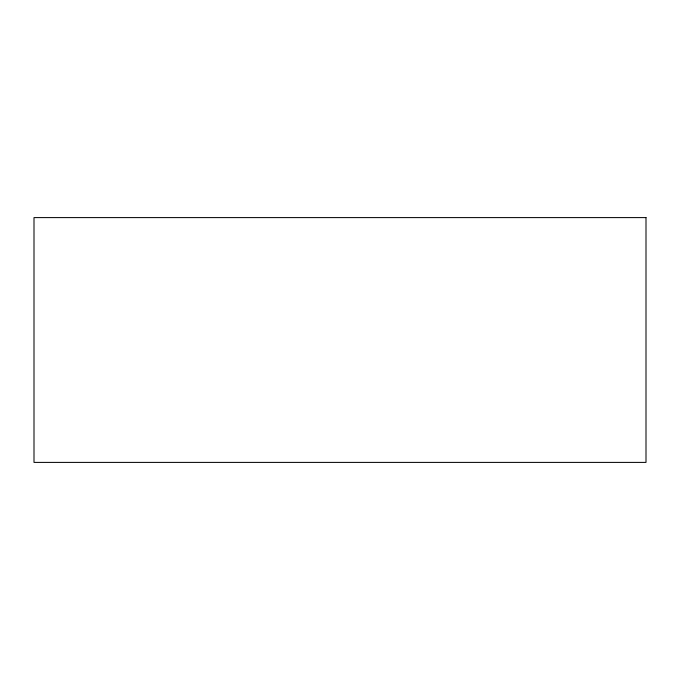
<?xml version="1.0" encoding="UTF-8"?>
<svg xmlns="http://www.w3.org/2000/svg" width="680" height="680" viewBox="0 0 680 680"><rect width="100%" height="100%" fill="white"/><g stroke="black" fill="none" stroke-linecap="round" stroke-linejoin="round"><path stroke-width="1.02" d="M646 217.6L34 217.6L34 462.4L646 462.4L646 217.6"/></g></svg>
